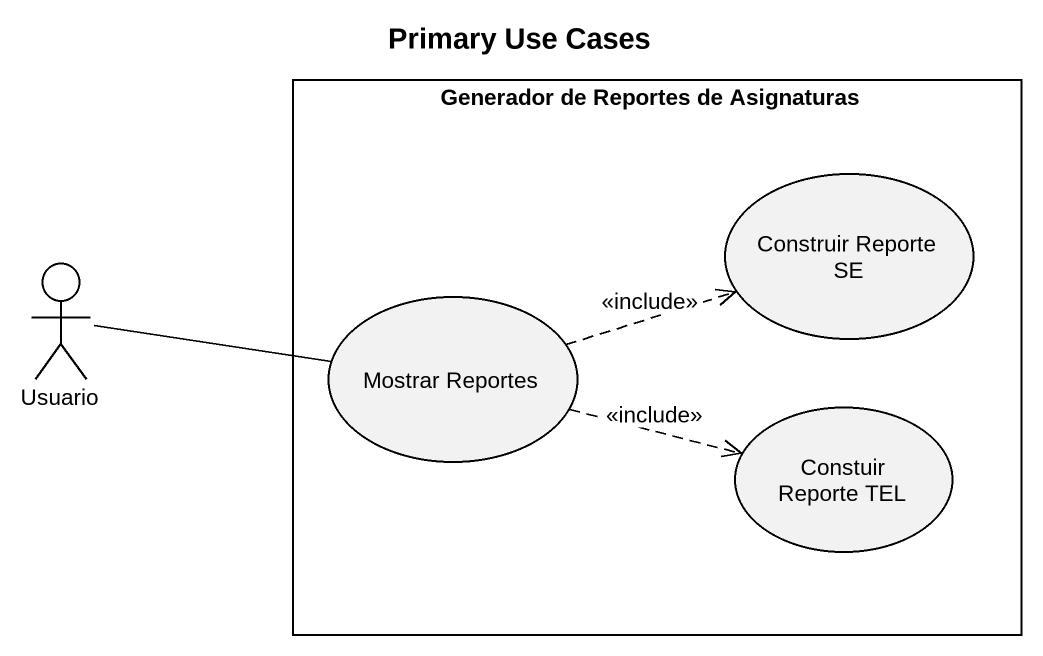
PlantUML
@startuml
title Primary Use Cases
rectangle "Generador de Reportes de Asignaturas" as Generador_de_Reportes_de {
  usecase "Construir Reporte SE" as Construir_Reporte_SE
  usecase "Mostrar Reportes" as Mostrar_Reportes
  usecase "Constuir Reporte TEL" as Constuir_Reporte_TEL
}
actor Usuario
Usuario -right- Mostrar_Reportes
Mostrar_Reportes .right.> Construir_Reporte_SE : <<include>>
Mostrar_Reportes .right.> Constuir_Reporte_TEL : <<include>>
@enduml
